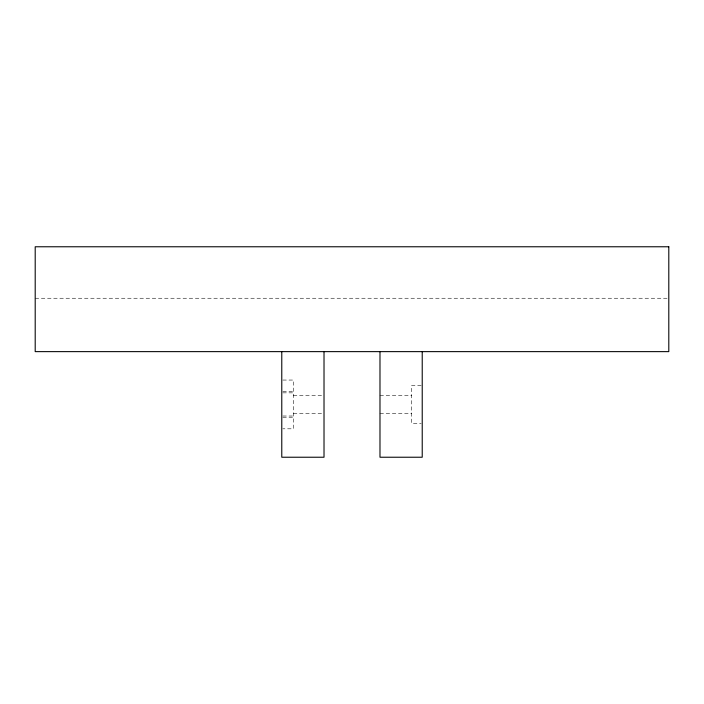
<?xml version="1.0" encoding="UTF-8"?>
<svg xmlns="http://www.w3.org/2000/svg" width="704" height="704" viewBox="0 0 704 704"><rect width="100%" height="100%" fill="white"/><g stroke="black" fill="none" stroke-linecap="round" stroke-linejoin="round"><path stroke-width="0.53" stroke-dasharray="3.52 2.64" d="M35.2 298.25L667.7 298.25M282.832 380.054L293.392 380.054L293.392 428.806L282.832 428.806M421.168 385.422L411.664 385.422L411.664 423.438L421.168 423.438M282.832 391.626L293.392 391.626M282.832 392.85L293.392 392.85M293.392 395.454L324.016 395.454M379.984 395.454L411.664 395.454M293.392 413.406L324.016 413.406M379.984 413.406L411.664 413.406M282.832 416.011L293.392 416.011M282.832 417.226L293.392 417.226"/><path stroke-width="1.06" d="M422.224 351.63L422.224 457.23L379.984 457.23L379.984 351.63M324.016 351.63L324.016 457.23L281.776 457.23L281.776 351.63M668.8 246.77L35.2 246.77L35.2 351.63L668.8 351.63L668.8 246.77"/></g></svg>
